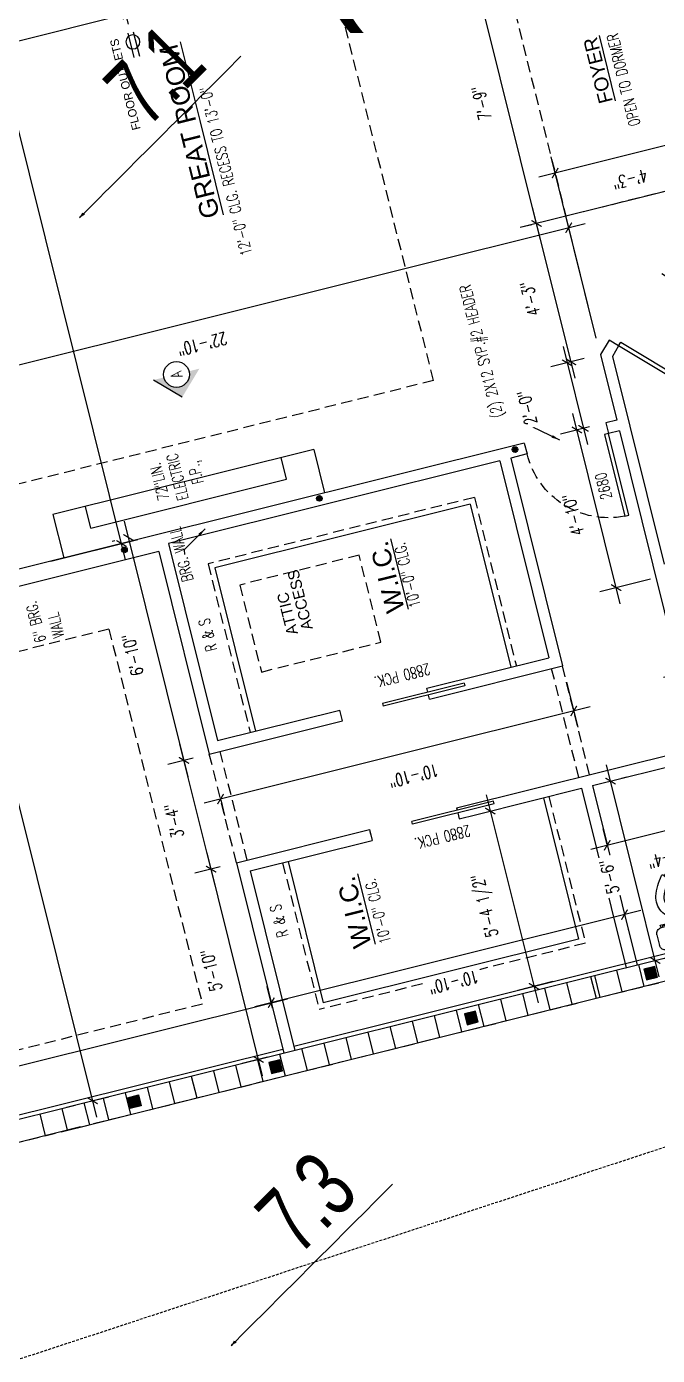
# Model space of a CAD drawing. Header units: inches. Extents: x -25328 to 8149, y -5530 to 4336.
# Drawn here: x -18007.5 to -17782.2, y 2126.3 to 2600.7 of the extents above; entities that cross this region are included whole.
import ezdxf
from ezdxf.enums import TextEntityAlignment as Align

# ---------------------------------------------------------------- set-up
doc = ezdxf.new("R2010")
doc.units = ezdxf.units.IN
doc.header["$LTSCALE"] = 16
doc.header["$MEASUREMENT"] = 0
doc.linetypes.add('HIDDEN', pattern=[0.375, 0.25, -0.125])
doc.linetypes.add('HIDDEN2', pattern=[0.1875, 0.125, -0.0625])
doc.layers.get('0').update_dxf_attribs({"linetype": 'CONTINUOUS'})
doc.layers.get('DEFPOINTS').update_dxf_attribs({"linetype": 'CONTINUOUS'})
doc.layers.add('AREA', color=7, linetype='HIDDEN', plot=False)
for name, color, linetype in [('BLOCK', 8, 'CONTINUOUS'), ('CEILING', 8, 'CONTINUOUS'), ('CELLS', 165, 'CONTINUOUS'), ('CONC', 3, 'CONTINUOUS'), ('DIM', 5, 'CONTINUOUS'), ('DIMS', 5, 'CONTINUOUS'), ('DOORS', 1, 'CONTINUOUS'), ('DRY WALL', 8, 'CONTINUOUS'), ('EASEMENT', 1, 'HIDDEN2'), ('ELECTRIC', 3, 'CONTINUOUS'), ('FIXTURES', 2, 'CONTINUOUS'), ('REBAR', 1, 'CONTINUOUS'), ('SHELF', 2, 'CONTINUOUS'), ('TEXT', 11, 'CONTINUOUS'), ('TEXT ROOM', 3, 'CONTINUOUS'), ('TOPO', 30, 'CONTINUOUS'), ('WALLS EXT', 6, 'CONTINUOUS'), ('WALLS INT', 6, 'CONTINUOUS')]:
    doc.layers.add(name, color=color, linetype=linetype)
doc.styles.add('ARCHM', font='ARCHM.SHX')
doc.styles.add('ARIAL', font='arial.ttf', dxfattribs={"height": 13.333333})
doc.styles.add('ATT', font='txt')
doc.styles.add('PAYTAS RM', font='romans.shx', dxfattribs={"width": 0.7, "height": 4.5})
doc.styles.add('PAYTS NOTES', font='romans.shx', dxfattribs={"width": 0.7, "height": 4.5})
doc.styles.get("Standard").update_dxf_attribs({"font": 'arial.ttf'})
doc.styles.add('TECHTXT', font='stylu.ttf', dxfattribs={"width": 0.7, "height": 2.1})
doc.styles.add('TEST', font='swissk.ttf', dxfattribs={"height": 4})
doc.dimstyles.new('DIM- PAYTAS', dxfattribs={"dimscale": 48, "dimtxt": 0.1, "dimasz": 0.0625, "dimexe": 0.125, "dimexo": 0.125, "dimgap": 0.125, "dimtad": 1, "dimdec": 1, "dimzin": 3, "dimdsep": 46, "dimlunit": 4, "dimtxsty": 'PAYTAS RM', "dimblk": 'ARCHTICK', "dimcen": 0.09, "dimdle": 0.125, "dimclrd": 5, "dimclre": 5, "dimclrt": 11, "dimadec": 0, "dimazin": 0, "dimtfac": 1, "dimtdec": 1, "dimtofl": 0, "dimtmove": 2, "dimatfit": 3, "dimfxl": 0, "dimfrac": 2, "dimtolj": 1, "dimtzin": 3, "dimarcsym": 0})
doc.dimstyles.new('TIES', dxfattribs={"dimscale": 3, "dimtxt": 0.7, "dimasz": 0.45, "dimexe": 0.175, "dimexo": 0.35, "dimgap": 0.1, "dimtad": 0, "dimzin": 0, "dimdsep": 46, "dimtxsty": 'TECHTXT', "dimblk": 'AR1', "dimcen": 0.35, "dimse1": 1, "dimse2": 1, "dimclrd": 256, "dimclre": 256, "dimclrt": 256, "dimaunit": 1, "dimadec": 3, "dimazin": 0, "dimtfac": 1, "dimtofl": 0, "dimtmove": 2, "dimatfit": 0, "dimldrblk": 'AR1', "dimfxl": 0, "dimtolj": 1, "dimtzin": 0, "dimlwd": -1, "dimlwe": 13, "dimarcsym": 0})

# ---------------------------------------------------------------- blocks, each defined once
blk = doc.blocks.new('AR1')
at = {"linetype": 'ByBlock', "lineweight": -2}
blk.add_line((-1, 0), (0, 0), dxfattribs=at)
for centre, radius, start, end in [((-0.22, 2.19), 2.19, 244.2254, 271.2824), ((-0.22, -2.19), 2.19, 88.7176, 115.7746), ((-1.25, 0), 0.251, 316.4507, 43.5493), ((-0.22, 2.19), 2.24, 249.0489, 257.1574), ((-0.22, -2.19), 2.24, 102.8426, 110.9511)]:
    blk.add_arc(centre, radius, start, end, dxfattribs=at)
blk = doc.blocks.new('A$C79851F00')
at = {"layer": 'DOORS'}
for p, q in [((0, 1.5), (30, 1.5)), ((0, 0), (0, 1.5)), ((30, 0), (0, 0)), ((30, 1.5), (30, 0))]:
    blk.add_line(p, q, dxfattribs=at)
at = {"layer": 'DOORS', "color": 8, "linetype": 'HIDDEN'}
blk.add_arc((-0.03, -0.07), 30.07, 2.9928, 89.9448, dxfattribs=at)
blk = doc.blocks.new('15PTOI06')
at = {"color": 0, "linetype": 'ByBlock'}
for p, q in [((2, 10.5), (6, 10.5)), ((0, -8.5), (0, 8.5)), ((8, 8.5), (8, -8.5)), ((11.5, 5), (8, 5)), ((9, 2), (9.765178, 2)), ((9, -2), (9, 2)), ((23.431562, 2.5), (24.727861, 2.5)), ((24.931034, 1.327586), (24.062054, 2.5)), ((9.765178, -2), (9, -2)), ((23.431562, -2.5), (24.690476, -2.5)), ((24.931034, -1.327586), (24.062054, -2.5)), ((11.5, -5), (8, -5)), ((8.5, -8), (8, -8)), ((8, -8.5), (9, -8.5)), ((9, -6.5), (8.5, -6.5)), ((8.5, -6.5), (8.5, -8)), ((9, -8.5), (9, -6.5)), ((6, -10.5), (2, -10.5))]:
    blk.add_line(p, q, dxfattribs=at)
for centre, radius, start, end in [((2, 8.5), 2, 90, 180), ((6, 8.5), 2, 0, 90), ((17.25, 0.65), 7.210062, 71.816347, 166.116636), ((17.25, 0.65), 4.210062, 71.816347, 142.891702), ((12, -13.75), 22.534695, 51.265418, 70.559965), ((9.765178, 2.5), 0.5, 270, 346.116636), ((19.118098, 0), 6.118098, 147.797266, 212.202734), ((12, -13.75), 19.534695, 57.937508, 70.559965), ((23.431562, 4.5), 2, 237.937508, 270), ((24.727861, 4.5), 2, 270, 314.939898), ((23.666667, 0), 1.833333, 313.602819, 46.397181), ((23.166667, 0), 3.833333, 313.602819, 46.397181), ((25.787408, 3.438228), 0.5, 314.939898, 51.265418), ((9.765178, -2.5), 0.5, 13.883364, 90), ((17.25, -0.65), 7.210062, 193.883364, 288.183653), ((17.25, -0.65), 4.210062, 217.108298, 288.183653), ((12, 13.75), 19.534695, 289.440035, 302.062492), ((12, 13.75), 22.534695, 289.440035, 308.665009), ((23.431562, -4.5), 2, 90, 122.062492), ((24.690476, -4.5), 2, 44.162471, 90), ((25.766527, -3.454957), 0.5, 308.665009, 44.162471), ((2, -8.5), 2, 180, 270), ((6, -8.5), 2, 270, 0)]:
    blk.add_arc(centre, radius, start, end, dxfattribs=at)
at = {"color": 0, "linetype": 'ByBlock', "style": 'ATT', "flags": 3}
blk.add_attdef('ITEM', (0, -19.5), '', height=6, dxfattribs=at)
blk = doc.blocks.new('CELL')
at = {"layer": 'CELLS', "linetype": 'Continuous'}
for p, q in [((-1.99, -1.89), (-1.99, 2.11)), ((-1.99, 2.11), (2.01, 2.11)), ((2.01, 2.11), (2.01, -1.89)), ((2.01, -1.89), (-1.99, -1.89))]:
    blk.add_line(p, q, dxfattribs=at)
for points in [[(-1.99, 2.11), (-1.99, -1.89), (2.01, 2.11), (-0.07, -1.89)], [(2.01, 2.11), (-0.07, -1.89), (2.01, -0.79), (1.71, -1.89)], [(2.01, -0.79), (1.71, -1.89), (2.01, -1.89)]]:
    blk.add_solid(points, dxfattribs=at)
blk = doc.blocks.new('_ArchTick')
at = {"color": 0, "linetype": 'ByBlock', "const_width": 0.15}
blk.add_lwpolyline([(-0.5, -0.5), (0.5, 0.5)], dxfattribs=at)
blk = doc.blocks.new('*D455')
at = {"layer": 'DEFPOINTS', "color": 0, "transparency": 16777216}
for p in [(-25120.11, 3114.04), (-25120.11, 3103.4), (-25178.11, 3095.4)]:
    blk.add_point(p, dxfattribs=at)
at = {"layer": 'DIMS', "color": 5, "lineweight": -2, "transparency": 16777216}
for p, q in [((-25178.11, 3101.4), (-25178.11, 3120.04)), ((-25120.11, 3109.4), (-25120.11, 3120.04)), ((-25184.11, 3114.04), (-25114.11, 3114.04))]:
    blk.add_line(p, q, dxfattribs=at)
at = {"layer": 'DIMS', "color": 5, "lineweight": -2, "transparency": 16777216, "xscale": 3, "yscale": 3, "zscale": 3, "rotation": 180}
blk.add_blockref('_ArchTick', (-25178.11, 3114.04), dxfattribs=at)
at = {"layer": 'DIMS', "color": 5, "lineweight": -2, "transparency": 16777216, "xscale": 3, "yscale": 3, "zscale": 3}
blk.add_blockref('_ArchTick', (-25120.11, 3114.04), dxfattribs=at)
at = {"layer": 'DIMS', "color": 11, "transparency": 16777216, "insert": (-25149.11, 3122.71), "char_height": 4.5, "attachment_point": 5, "style": 'PAYTAS RM'}
blk.add_mtext('\\A1;4\'-10"', dxfattribs=at)
blk = doc.blocks.new('*D456')
at = {"layer": 'DEFPOINTS', "color": 0, "transparency": 16777216}
for p in [(-25240.61, 3278.72), (-25310.61, 3269.4), (-25240.61, 3269.4)]:
    blk.add_point(p, dxfattribs=at)
at = {"layer": 'DIMS', "color": 5, "lineweight": -2, "transparency": 16777216}
for p, q in [((-25310.61, 3275.4), (-25310.61, 3284.72)), ((-25240.61, 3275.4), (-25240.61, 3284.72)), ((-25316.61, 3278.72), (-25234.61, 3278.72))]:
    blk.add_line(p, q, dxfattribs=at)
at = {"layer": 'DIMS', "color": 5, "lineweight": -2, "transparency": 16777216, "xscale": 3, "yscale": 3, "zscale": 3, "rotation": 180}
blk.add_blockref('_ArchTick', (-25310.61, 3278.72), dxfattribs=at)
at = {"layer": 'DIMS', "color": 5, "lineweight": -2, "transparency": 16777216, "xscale": 3, "yscale": 3, "zscale": 3}
blk.add_blockref('_ArchTick', (-25240.61, 3278.72), dxfattribs=at)
at = {"layer": 'DIMS', "color": 11, "transparency": 16777216, "insert": (-25275.61, 3287.4), "char_height": 4.5, "attachment_point": 5, "style": 'PAYTAS RM'}
blk.add_mtext('\\A1;5\'-10"', dxfattribs=at)
blk = doc.blocks.new('*D457')
at = {"layer": 'DEFPOINTS', "color": 0, "transparency": 16777216}
for p in [(-25200.61, 3278.72), (-25240.61, 3269.4), (-25200.61, 3269.4)]:
    blk.add_point(p, dxfattribs=at)
at = {"layer": 'DIMS', "color": 5, "lineweight": -2, "transparency": 16777216}
for p, q in [((-25240.61, 3275.4), (-25240.61, 3284.72)), ((-25200.61, 3275.4), (-25200.61, 3284.72)), ((-25246.61, 3278.72), (-25194.61, 3278.72))]:
    blk.add_line(p, q, dxfattribs=at)
at = {"layer": 'DIMS', "color": 5, "lineweight": -2, "transparency": 16777216, "xscale": 3, "yscale": 3, "zscale": 3, "rotation": 180}
blk.add_blockref('_ArchTick', (-25240.61, 3278.72), dxfattribs=at)
at = {"layer": 'DIMS', "color": 5, "lineweight": -2, "transparency": 16777216, "xscale": 3, "yscale": 3, "zscale": 3}
blk.add_blockref('_ArchTick', (-25200.61, 3278.72), dxfattribs=at)
at = {"layer": 'DIMS', "color": 11, "transparency": 16777216, "insert": (-25220.61, 3287.4), "char_height": 4.5, "attachment_point": 5, "style": 'PAYTAS RM'}
blk.add_mtext('\\A1;3\'-4"', dxfattribs=at)
blk = doc.blocks.new('*D458')
at = {"layer": 'DEFPOINTS', "color": 0, "transparency": 16777216}
for p in [(-25118.61, 3278.72), (-25118.61, 3277.75), (-25200.61, 3269.4)]:
    blk.add_point(p, dxfattribs=at)
at = {"layer": 'DIMS', "color": 5, "lineweight": -2, "transparency": 16777216}
for p, q in [((-25200.61, 3275.4), (-25200.61, 3284.72)), ((-25118.61, 3283.75), (-25118.61, 3284.72)), ((-25206.61, 3278.72), (-25112.61, 3278.72))]:
    blk.add_line(p, q, dxfattribs=at)
at = {"layer": 'DIMS', "color": 5, "lineweight": -2, "transparency": 16777216, "xscale": 3, "yscale": 3, "zscale": 3, "rotation": 180}
blk.add_blockref('_ArchTick', (-25200.61, 3278.72), dxfattribs=at)
at = {"layer": 'DIMS', "color": 5, "lineweight": -2, "transparency": 16777216, "xscale": 3, "yscale": 3, "zscale": 3}
blk.add_blockref('_ArchTick', (-25118.61, 3278.72), dxfattribs=at)
at = {"layer": 'DIMS', "color": 11, "transparency": 16777216, "insert": (-25159.61, 3287.4), "char_height": 4.5, "attachment_point": 5, "style": 'PAYTAS RM'}
blk.add_mtext('\\A1;6\'-10"', dxfattribs=at)
blk = doc.blocks.new('*D459')
at = {"layer": 'DEFPOINTS', "color": 0, "transparency": 16777216}
for p in [(-25310.61, 3348.03), (-25124.61, 3339.77), (-25124.61, 3339.77)]:
    blk.add_point(p, dxfattribs=at)
at = {"layer": 'DIMS', "color": 5, "lineweight": -2, "transparency": 16777216}
for p, q in [((-25316.61, 3339.77), (-25118.61, 3339.77)), ((-25310.61, 3342.03), (-25310.61, 3333.77))]:
    blk.add_line(p, q, dxfattribs=at)
at = {"layer": 'DIMS', "color": 5, "lineweight": -2, "transparency": 16777216, "xscale": 3, "yscale": 3, "zscale": 3, "rotation": 180}
blk.add_blockref('_ArchTick', (-25310.61, 3339.77), dxfattribs=at)
at = {"layer": 'DIMS', "color": 5, "lineweight": -2, "transparency": 16777216, "xscale": 3, "yscale": 3, "zscale": 3}
blk.add_blockref('_ArchTick', (-25124.61, 3339.77), dxfattribs=at)
at = {"layer": 'DIMS', "color": 11, "transparency": 16777216, "insert": (-25217.61, 3348.45), "char_height": 4.5, "attachment_point": 5, "style": 'PAYTAS RM'}
blk.add_mtext('\\A1;15\'-6"', dxfattribs=at)
blk = doc.blocks.new('226')
for p, q in [((0, -9.02), (0, 0)), ((2, -9.02), (2, 0))]:
    blk.add_line(p, q)
blk.add_circle((1, -5.52), 2.51)
blk = doc.blocks.new('*D473')
at = {"layer": 'DEFPOINTS', "color": 0, "transparency": 16777216}
for p in [(-25272.26, 3139.4), (-25266.57, 3139.4), (-25272.26, 3099.4)]:
    blk.add_point(p, dxfattribs=at)
at = {"layer": 'DIM', "color": 5, "lineweight": -2, "transparency": 16777216}
for p, q in [((-25266.57, 3093.4), (-25266.57, 3145.4)), ((-25266.26, 3139.4), (-25260.57, 3139.4)), ((-25266.26, 3099.4), (-25260.57, 3099.4))]:
    blk.add_line(p, q, dxfattribs=at)
at = {"layer": 'DIM', "color": 5, "lineweight": -2, "transparency": 16777216, "xscale": 3, "yscale": 3, "zscale": 3}
for p, rotation in [((-25266.57, 3139.4), 90), ((-25266.57, 3099.4), 270)]:
    blk.add_blockref('_ArchTick', p, dxfattribs=dict(at, rotation=rotation))
at = {"layer": 'DIM', "color": 11, "transparency": 16777216, "insert": (-25276.21, 3120.4), "char_height": 4.5, "attachment_point": 5, "rotation": 90, "style": 'PAYTAS RM', "bg_fill": 3, "box_fill_scale": 1.25, "bg_fill_color": 256, "bg_fill_true_color": 13158600, "bg_fill_transparency": 0}
blk.add_mtext('\\A1;3\'-4"', dxfattribs=at)
blk = doc.blocks.new('*D474')
at = {"layer": 'CONC', "color": 5, "lineweight": -2, "transparency": 16777216}
for p, q in [((-25309.11, 3169.96), (-25309.11, 3182.96)), ((-25238.61, 3176.96), (-25315.11, 3176.96))]:
    blk.add_line(p, q, dxfattribs=at)
at = {"layer": 'DEFPOINTS', "color": 0, "transparency": 16777216}
for p in [(-25309.11, 3176.96), (-25244.61, 3176.96), (-25309.11, 3163.96)]:
    blk.add_point(p, dxfattribs=at)
at = {"layer": 'CONC', "color": 5, "lineweight": -2, "transparency": 16777216, "xscale": 3, "yscale": 3, "zscale": 3, "rotation": 180}
blk.add_blockref('_ArchTick', (-25309.11, 3176.96), dxfattribs=at)
at = {"layer": 'CONC', "color": 5, "lineweight": -2, "transparency": 16777216, "xscale": 3, "yscale": 3, "zscale": 3}
blk.add_blockref('_ArchTick', (-25244.61, 3176.96), dxfattribs=at)
at = {"layer": 'CONC', "color": 11, "transparency": 16777216, "insert": (-25276.86, 3186.38), "char_height": 4.5, "attachment_point": 5, "style": 'PAYTAS RM'}
blk.add_mtext('\\A1;5\'-4 1/2"', dxfattribs=at)
blk = doc.blocks.new('*D497')
at = {"layer": 'DEFPOINTS', "color": 0, "transparency": 16777216}
for p in [(-25217.14, 3269.4), (-25211.38, 3269.4), (-25200.61, 3139.4)]:
    blk.add_point(p, dxfattribs=at)
at = {"layer": 'DIM', "color": 5, "lineweight": -2, "transparency": 16777216}
for p, q in [((-25217.14, 3133.4), (-25217.14, 3275.4)), ((-25217.38, 3269.4), (-25223.14, 3269.4)), ((-25206.61, 3139.4), (-25223.14, 3139.4))]:
    blk.add_line(p, q, dxfattribs=at)
at = {"layer": 'DIM', "color": 5, "lineweight": -2, "transparency": 16777216, "xscale": 3, "yscale": 3, "zscale": 3}
for p, rotation in [((-25217.14, 3269.4), 90), ((-25217.14, 3139.4), 270)]:
    blk.add_blockref('_ArchTick', p, dxfattribs=dict(at, rotation=rotation))
at = {"layer": 'DIM', "color": 11, "transparency": 16777216, "insert": (-25225.82, 3200.4), "char_height": 4.5, "attachment_point": 5, "rotation": 90, "style": 'PAYTAS RM', "bg_fill": 3, "box_fill_scale": 1.25, "bg_fill_color": 256, "bg_fill_true_color": 13158600, "bg_fill_transparency": 0}
blk.add_mtext('\\A1;10\'-10"', dxfattribs=at)
blk = doc.blocks.new('*D485')
at = {"layer": 'CONC', "color": 5, "lineweight": -2, "transparency": 16777216}
for p, q in [((-24937.19, 3395.39), (-24937.19, 3333.73)), ((-24946.63, 3389.39), (-24931.19, 3389.39)), ((-24937.19, 3228.38), (-24937.19, 3303.43)), ((-24940.84, 3234.38), (-24931.19, 3234.38))]:
    blk.add_line(p, q, dxfattribs=at)
at = {"layer": 'DEFPOINTS', "color": 0, "transparency": 16777216}
for p in [(-24952.63, 3389.39), (-24937.19, 3389.39), (-24946.84, 3234.38)]:
    blk.add_point(p, dxfattribs=at)
at = {"layer": 'CONC', "color": 5, "lineweight": -2, "transparency": 16777216, "xscale": 3, "yscale": 3, "zscale": 3}
for p, rotation in [((-24937.19, 3389.39), 90), ((-24937.19, 3234.38), 270)]:
    blk.add_blockref('_ArchTick', p, dxfattribs=dict(at, rotation=rotation))
at = {"layer": 'CONC', "color": 11, "transparency": 16777216, "insert": (-24942.67, 3318.58), "char_height": 4.5, "attachment_point": 5, "rotation": 90, "style": 'PAYTAS RM'}
blk.add_mtext('\\A1;12\'-11"', dxfattribs=at)
blk = doc.blocks.new('*D486')
at = {"layer": 'DEFPOINTS', "color": 0, "transparency": 16777216}
for p in [(-25300.11, 3525.4), (-25300.11, 3269.4), (-25292.08, 3269.4)]:
    blk.add_point(p, dxfattribs=at)
at = {"layer": 'DIM', "color": 5, "lineweight": -2, "transparency": 16777216}
for p, q in [((-25292.08, 3531.4), (-25292.08, 3263.4)), ((-25294.11, 3525.4), (-25286.08, 3525.4)), ((-25294.11, 3269.4), (-25286.08, 3269.4))]:
    blk.add_line(p, q, dxfattribs=at)
at = {"layer": 'DIM', "color": 5, "lineweight": -2, "transparency": 16777216, "xscale": 3, "yscale": 3, "zscale": 3}
for p, rotation in [((-25292.08, 3525.4), 90), ((-25292.08, 3269.4), 270)]:
    blk.add_blockref('_ArchTick', p, dxfattribs=dict(at, rotation=rotation))
at = {"layer": 'DIM', "color": 11, "transparency": 16777216, "insert": (-25300.76, 3397.4), "char_height": 4.5, "attachment_point": 5, "rotation": 90, "style": 'PAYTAS RM', "bg_fill": 3, "box_fill_scale": 1.25, "bg_fill_color": 256, "bg_fill_true_color": 13158600, "bg_fill_transparency": 0}
blk.add_mtext('\\A1;21\'-4"', dxfattribs=at)
blk = doc.blocks.new('*D477')
at = {"layer": 'DEFPOINTS', "color": 0, "transparency": 16777216}
for p in [(-25298.69, 3269.4), (-25292.08, 3269.4), (-25290.85, 3139.4)]:
    blk.add_point(p, dxfattribs=at)
at = {"layer": 'DIM', "color": 5, "lineweight": -2, "transparency": 16777216}
for p, q in [((-25292.08, 3133.4), (-25292.08, 3275.4)), ((-25292.69, 3269.4), (-25286.08, 3269.4)), ((-25296.85, 3139.4), (-25298.08, 3139.4))]:
    blk.add_line(p, q, dxfattribs=at)
at = {"layer": 'DIM', "color": 5, "lineweight": -2, "transparency": 16777216, "xscale": 3, "yscale": 3, "zscale": 3}
for p, rotation in [((-25292.08, 3269.4), 90), ((-25292.08, 3139.4), 270)]:
    blk.add_blockref('_ArchTick', p, dxfattribs=dict(at, rotation=rotation))
at = {"layer": 'DIM', "color": 11, "transparency": 16777216, "insert": (-25300.76, 3204.4), "char_height": 4.5, "attachment_point": 5, "rotation": 90, "style": 'PAYTAS RM', "bg_fill": 3, "box_fill_scale": 1.25, "bg_fill_color": 256, "bg_fill_true_color": 13158600, "bg_fill_transparency": 0}
blk.add_mtext('\\A1;10\'-10"', dxfattribs=at)
blk = doc.blocks.new('*D488')
at = {"layer": 'DEFPOINTS', "color": 0, "transparency": 16777216}
for p in [(-25096.02, 3099.4), (-25029.24, 3099.4), (-25045.11, 3048.49)]:
    blk.add_point(p, dxfattribs=at)
at = {"layer": 'WALLS INT', "color": 5, "lineweight": -2, "transparency": 16777216}
for p, q in [((-25029.24, 3042.49), (-25029.24, 3105.4)), ((-25090.02, 3099.4), (-25023.24, 3099.4)), ((-25039.11, 3048.49), (-25023.24, 3048.49))]:
    blk.add_line(p, q, dxfattribs=at)
at = {"layer": 'WALLS INT', "color": 5, "lineweight": -2, "transparency": 16777216, "xscale": 3, "yscale": 3, "zscale": 3}
for p, rotation in [((-25029.24, 3099.4), 90), ((-25029.24, 3048.49), 270)]:
    blk.add_blockref('_ArchTick', p, dxfattribs=dict(at, rotation=rotation))
at = {"layer": 'WALLS INT', "color": 11, "transparency": 16777216, "insert": (-25037.92, 3073.94), "char_height": 4.5, "attachment_point": 5, "rotation": 90, "style": 'PAYTAS RM', "bg_fill": 3, "box_fill_scale": 1.25, "bg_fill_color": 256, "bg_fill_true_color": 13158600, "bg_fill_transparency": 0}
blk.add_mtext('\\A1;4\'-3"', dxfattribs=at)
blk = doc.blocks.new('*D505')
at = {"layer": 'DEFPOINTS', "color": 0, "transparency": 16777216}
for p in [(-25202.61, 3099.4), (-25213.22, 3050.74), (-25202.61, 3050.74)]:
    blk.add_point(p, dxfattribs=at)
at = {"layer": 'WALLS INT', "color": 5, "lineweight": -2, "transparency": 16777216}
for p, q in [((-25213.22, 3105.4), (-25213.22, 3044.74)), ((-25208.61, 3099.4), (-25219.22, 3099.4)), ((-25208.61, 3050.74), (-25219.22, 3050.74))]:
    blk.add_line(p, q, dxfattribs=at)
at = {"layer": 'WALLS INT', "color": 5, "lineweight": -2, "transparency": 16777216, "xscale": 3, "yscale": 3, "zscale": 3}
for p, rotation in [((-25213.22, 3099.4), 90), ((-25213.22, 3050.74), 270)]:
    blk.add_blockref('_ArchTick', p, dxfattribs=dict(at, rotation=rotation))
at = {"layer": 'WALLS INT', "color": 11, "transparency": 16777216, "insert": (-25222.65, 3075.07), "char_height": 4.5, "attachment_point": 5, "rotation": 90, "style": 'PAYTAS RM', "bg_fill": 3, "box_fill_scale": 1.25, "bg_fill_color": 256, "bg_fill_true_color": 13158600, "bg_fill_transparency": 0}
blk.add_mtext('\\A1;4\'-0 1/2"', dxfattribs=at)
blk = doc.blocks.new('*D507')
at = {"layer": 'DEFPOINTS', "color": 0, "transparency": 16777216}
for p in [(-25045.11, 3110.2), (-25096.02, 3099.4), (-25045.11, 3048.49)]:
    blk.add_point(p, dxfattribs=at)
at = {"layer": 'WALLS INT', "color": 5, "lineweight": -2, "transparency": 16777216}
for p, q in [((-25096.02, 3105.4), (-25096.02, 3116.2)), ((-25045.11, 3054.49), (-25045.11, 3116.2)), ((-25102.02, 3110.2), (-25039.11, 3110.2))]:
    blk.add_line(p, q, dxfattribs=at)
at = {"layer": 'WALLS INT', "color": 5, "lineweight": -2, "transparency": 16777216, "xscale": 3, "yscale": 3, "zscale": 3, "rotation": 180}
blk.add_blockref('_ArchTick', (-25096.02, 3110.2), dxfattribs=at)
at = {"layer": 'WALLS INT', "color": 5, "lineweight": -2, "transparency": 16777216, "xscale": 3, "yscale": 3, "zscale": 3}
blk.add_blockref('_ArchTick', (-25045.11, 3110.2), dxfattribs=at)
at = {"layer": 'WALLS INT', "color": 11, "transparency": 16777216, "insert": (-25070.56, 3118.88), "char_height": 4.5, "attachment_point": 5, "style": 'PAYTAS RM', "bg_fill": 3, "box_fill_scale": 1.25, "bg_fill_color": 256, "bg_fill_true_color": 13158600, "bg_fill_transparency": 0}
blk.add_mtext('\\A1;4\'-3"', dxfattribs=at)
blk = doc.blocks.new('*D508')
at = {"layer": 'DEFPOINTS', "color": 0, "transparency": 16777216}
for p in [(-25120.11, 3111.64), (-25120.11, 3103.4), (-25096.02, 3099.4)]:
    blk.add_point(p, dxfattribs=at)
at = {"layer": 'WALLS INT', "color": 5, "lineweight": -2, "transparency": 16777216}
for p, q in [((-25120.11, 3109.4), (-25120.11, 3117.64)), ((-25096.02, 3105.4), (-25096.02, 3117.64)), ((-25090.02, 3111.64), (-25126.11, 3111.64))]:
    blk.add_line(p, q, dxfattribs=at)
at = {"layer": 'WALLS INT', "color": 5, "lineweight": -2, "transparency": 16777216, "xscale": 3, "yscale": 3, "zscale": 3, "rotation": 180}
blk.add_blockref('_ArchTick', (-25120.11, 3111.64), dxfattribs=at)
at = {"layer": 'WALLS INT', "color": 5, "lineweight": -2, "transparency": 16777216, "xscale": 3, "yscale": 3, "zscale": 3}
blk.add_blockref('_ArchTick', (-25096.02, 3111.64), dxfattribs=at)
at = {"layer": 'WALLS INT', "color": 11, "transparency": 16777216, "insert": (-25108.06, 3129.32), "char_height": 4.5, "attachment_point": 5, "style": 'PAYTAS RM', "bg_fill": 3, "box_fill_scale": 1.25, "bg_fill_color": 256, "bg_fill_true_color": 13158600, "bg_fill_transparency": 0}
blk.add_mtext('\\A1;2\'-0"', dxfattribs=at)
blk = doc.blocks.new('*D511')
at = {"layer": 'DEFPOINTS', "color": 0, "transparency": 16777216}
for p in [(-24952.11, 3110.2), (-25045.11, 3105.96), (-24952.11, 3099.4)]:
    blk.add_point(p, dxfattribs=at)
at = {"layer": 'WALLS INT', "color": 5, "lineweight": -2, "transparency": 16777216}
for p, q in [((-25045.11, 3111.96), (-25045.11, 3116.2)), ((-24952.11, 3105.4), (-24952.11, 3116.2)), ((-25051.11, 3110.2), (-24946.11, 3110.2))]:
    blk.add_line(p, q, dxfattribs=at)
at = {"layer": 'WALLS INT', "color": 5, "lineweight": -2, "transparency": 16777216, "xscale": 3, "yscale": 3, "zscale": 3, "rotation": 180}
blk.add_blockref('_ArchTick', (-25045.11, 3110.2), dxfattribs=at)
at = {"layer": 'WALLS INT', "color": 5, "lineweight": -2, "transparency": 16777216, "xscale": 3, "yscale": 3, "zscale": 3}
blk.add_blockref('_ArchTick', (-24952.11, 3110.2), dxfattribs=at)
at = {"layer": 'WALLS INT', "color": 11, "transparency": 16777216, "insert": (-24998.61, 3118.88), "char_height": 4.5, "attachment_point": 5, "style": 'PAYTAS RM', "bg_fill": 3, "box_fill_scale": 1.25, "bg_fill_color": 256, "bg_fill_true_color": 13158600, "bg_fill_transparency": 0}
blk.add_mtext('\\A1;7\'-9"', dxfattribs=at)
blk = doc.blocks.new('*D517')
at = {"layer": 'DEFPOINTS', "color": 0, "transparency": 16777216}
for p in [(-25120.11, 3313.72), (-24834.48, 3292.64), (-24834.48, 3281.65)]:
    blk.add_point(p, dxfattribs=at)
at = {"layer": 'WALLS INT', "color": 5, "lineweight": -2, "transparency": 16777216}
for p, q in [((-25120.11, 3307.72), (-25120.11, 3275.65)), ((-24834.48, 3286.64), (-24834.48, 3275.65)), ((-25126.11, 3281.65), (-24828.48, 3281.65))]:
    blk.add_line(p, q, dxfattribs=at)
at = {"layer": 'WALLS INT', "color": 5, "lineweight": -2, "transparency": 16777216, "xscale": 3, "yscale": 3, "zscale": 3, "rotation": 180}
blk.add_blockref('_ArchTick', (-25120.11, 3281.65), dxfattribs=at)
at = {"layer": 'WALLS INT', "color": 5, "lineweight": -2, "transparency": 16777216, "xscale": 3, "yscale": 3, "zscale": 3}
blk.add_blockref('_ArchTick', (-24834.48, 3281.65), dxfattribs=at)
at = {"layer": 'WALLS INT', "color": 11, "transparency": 16777216, "insert": (-24977.29, 3291.08), "char_height": 4.5, "attachment_point": 5, "style": 'PAYTAS RM', "bg_fill": 3, "box_fill_scale": 1.25, "bg_fill_color": 256, "bg_fill_true_color": 13158600, "bg_fill_transparency": 0}
blk.add_mtext('\\A1;23\'-9 1/2"', dxfattribs=at)
blk = doc.blocks.new('*D518')
at = {"layer": 'DEFPOINTS', "color": 0, "transparency": 16777216}
for p in [(-25078.58, 3373.4), (-25096.02, 3099.4), (-25049.36, 3099.4)]:
    blk.add_point(p, dxfattribs=at)
at = {"layer": 'WALLS INT', "color": 5, "lineweight": -2, "transparency": 16777216}
for p, q in [((-25049.36, 3379.4), (-25049.36, 3093.4)), ((-25072.58, 3373.4), (-25043.36, 3373.4)), ((-25090.02, 3099.4), (-25043.36, 3099.4))]:
    blk.add_line(p, q, dxfattribs=at)
at = {"layer": 'WALLS INT', "color": 5, "lineweight": -2, "transparency": 16777216, "xscale": 3, "yscale": 3, "zscale": 3}
for p, rotation in [((-25049.36, 3373.4), 90), ((-25049.36, 3099.4), 270)]:
    blk.add_blockref('_ArchTick', p, dxfattribs=dict(at, rotation=rotation))
at = {"layer": 'WALLS INT', "color": 11, "transparency": 16777216, "insert": (-25058.03, 3236.4), "char_height": 4.5, "attachment_point": 5, "rotation": 90, "style": 'PAYTAS RM', "bg_fill": 3, "box_fill_scale": 1.25, "bg_fill_color": 256, "bg_fill_true_color": 13158600, "bg_fill_transparency": 0}
blk.add_mtext('\\A1;22\'-10"', dxfattribs=at)
blk = doc.blocks.new('*D520')
at = {"layer": 'DEFPOINTS', "color": 0, "transparency": 16777216}
for p in [(-24911.21, 3373.4), (-24856.83, 3373.4), (-24846.53, 3099.4)]:
    blk.add_point(p, dxfattribs=at)
at = {"layer": 'WALLS INT', "color": 5, "lineweight": -2, "transparency": 16777216}
for p, q in [((-24911.21, 3093.4), (-24911.21, 3379.4)), ((-24862.83, 3373.4), (-24917.21, 3373.4)), ((-24852.53, 3099.4), (-24917.21, 3099.4))]:
    blk.add_line(p, q, dxfattribs=at)
at = {"layer": 'WALLS INT', "color": 5, "lineweight": -2, "transparency": 16777216, "xscale": 3, "yscale": 3, "zscale": 3}
for p, rotation in [((-24911.21, 3373.4), 90), ((-24911.21, 3099.4), 270)]:
    blk.add_blockref('_ArchTick', p, dxfattribs=dict(at, rotation=rotation))
at = {"layer": 'WALLS INT', "color": 11, "transparency": 16777216, "insert": (-24919.89, 3236.4), "char_height": 4.5, "attachment_point": 5, "rotation": 90, "style": 'PAYTAS RM', "bg_fill": 3, "box_fill_scale": 1.25, "bg_fill_color": 256, "bg_fill_true_color": 13158600, "bg_fill_transparency": 0}
blk.add_mtext('\\A1;22\'-10"', dxfattribs=at)
blk = doc.blocks.new('*D523')
at = {"layer": 'DEFPOINTS', "color": 0, "transparency": 16777216}
for p in [(-25310.61, 3135.61), (-25244.61, 3134.61), (-25244.61, 3132.71)]:
    blk.add_point(p, dxfattribs=at)
at = {"layer": 'WALLS INT', "color": 5, "lineweight": -2, "transparency": 16777216}
for p, q in [((-25316.61, 3132.71), (-25238.61, 3132.71)), ((-25310.61, 3129.61), (-25310.61, 3126.71)), ((-25244.61, 3128.61), (-25244.61, 3126.71))]:
    blk.add_line(p, q, dxfattribs=at)
at = {"layer": 'WALLS INT', "color": 5, "lineweight": -2, "transparency": 16777216, "xscale": 3, "yscale": 3, "zscale": 3, "rotation": 180}
blk.add_blockref('_ArchTick', (-25310.61, 3132.71), dxfattribs=at)
at = {"layer": 'WALLS INT', "color": 5, "lineweight": -2, "transparency": 16777216, "xscale": 3, "yscale": 3, "zscale": 3}
blk.add_blockref('_ArchTick', (-25244.61, 3132.71), dxfattribs=at)
at = {"layer": 'WALLS INT', "color": 11, "transparency": 16777216, "insert": (-25277.61, 3141.39), "char_height": 4.5, "attachment_point": 5, "style": 'PAYTAS RM', "bg_fill": 3, "box_fill_scale": 1.25, "bg_fill_color": 256, "bg_fill_true_color": 13158600, "bg_fill_transparency": 0}
blk.add_mtext('\\A1;5\'-6"', dxfattribs=at)
blk = doc.blocks.new('A$Cbfb5cab8')
at = {"layer": 'DIMS'}
blk.add_hatch(color=5, dxfattribs=at).paths.add_polyline_path([(275.43, 770.3), (275.43, 774.11, -0.003391), (275.37, 774.11, -1), (275.37, 783.33, -0.003391), (275.43, 783.33), (275.43, 787.14), (267.01, 778.72)])
at = {"layer": 'REBAR'}
for points in [[(220.13, 811.91, 1), (218.13, 811.91, 1)], [(221.13, 739.91, 1), (219.13, 739.91, 1)], [(221.13, 667.91, 1), (219.13, 667.91, 1)]]:
    blk.add_hatch(color=256, dxfattribs=at).paths.add_polyline_path(points)
at = {"layer": 'BLOCK'}
for p, q in [((31.07, 889.95), (23.07, 889.95)), ((31.07, 881.83), (23.07, 881.83)), ((31.07, 873.7), (23.07, 873.7)), ((31.07, 866.69), (23.07, 866.69)), ((31.07, 858.57), (23.07, 858.57)), ((31.07, 850.44), (23.07, 850.44)), ((31.07, 842.32), (23.07, 842.32)), ((31.07, 834.19), (23.07, 834.19)), ((31.07, 826.07), (23.07, 826.07)), ((31.07, 817.94), (23.07, 817.94)), ((31.07, 809.82), (23.07, 809.82)), ((31.07, 801.69), (23.07, 801.69)), ((31.07, 793.57), (23.07, 793.57)), ((31.07, 785.44), (23.07, 785.44)), ((31.07, 777.32), (23.07, 777.32)), ((31.07, 769.19), (23.07, 769.19)), ((31.07, 761.07), (23.07, 761.07)), ((31.07, 752.94), (23.07, 752.94)), ((31.07, 744.82), (23.07, 744.82)), ((31.07, 736.69), (23.07, 736.69)), ((31.07, 728.57), (23.07, 728.57)), ((31.07, 720.44), (23.07, 720.44)), ((31.07, 712.32), (23.07, 712.32)), ((31.07, 704.19), (23.07, 704.19)), ((31.07, 696.07), (23.07, 696.07)), ((31.07, 687.22), (23.07, 687.22)), ((31.07, 685.82), (23.07, 685.82)), ((31.07, 677.69), (23.07, 677.69)), ((31.07, 669.57), (23.07, 669.57))]:
    blk.add_line(p, q, dxfattribs=at)
at = {"layer": 'CEILING', "linetype": 'HIDDEN'}
for p, q in [((55.07, 824.13), (55.07, 1032.13)), ((193.07, 824.13), (193.07, 1032.13)), ((251.07, 690.18), (251.07, 882.5)), ((193.07, 824.13), (55.07, 824.13)), ((101.07, 800.13), (141.07, 800.13)), ((101.07, 796.13), (141.07, 796.13)), ((165, 775.01), (165, 731.01)), ((197, 775.01), (165, 775.01)), ((197, 731.01), (197, 775.01)), ((165, 731.01), (197, 731.01)), ((251.07, 690.18), (459.07, 690.18))]:
    blk.add_line(p, q, dxfattribs=at)
at = {"layer": 'DIMS'}
blk.add_line((267.01, 778.72), (275.43, 787.14), dxfattribs=at)
blk.add_circle((275.37, 778.72), 4.61, dxfattribs=at)
at = {"layer": 'DOORS'}
for p, q in [((99.23, 751.13), (100.23, 751.13)), ((99.23, 705.74), (99.23, 735.74)), ((99.23, 735.74), (100.23, 735.74)), ((100.23, 705.74), (100.23, 735.74)), ((143.6, 705.74), (143.6, 735.74)), ((99.23, 705.74), (100.23, 705.74))]:
    blk.add_line(p, q, dxfattribs=at)
at = {"layer": 'DRY WALL'}
for p, q in [((32.57, 1054.63), (32.57, 800.13)), ((32.57, 796.13), (32.57, 413.63))]:
    blk.add_line(p, q, dxfattribs=at)
at = {"layer": 'REBAR'}
for centre in [(219.13, 811.91), (220.13, 739.91), (220.13, 667.91)]:
    blk.add_circle(centre, 1, dxfattribs=at)
at = {"layer": 'SHELF', "linetype": 'HIDDEN'}
for p, q in [((97.07, 784.13), (43.07, 784.13)), ((43.07, 686.13), (43.07, 784.13)), ((207.07, 784.13), (145.07, 784.13)), ((207.07, 686.13), (207.07, 784.13)), ((97.07, 686.13), (43.07, 686.13)), ((207.07, 686.13), (145.07, 686.13))]:
    blk.add_line(p, q, dxfattribs=at)
at = {"layer": 'SHELF'}
for p, q in [((97.07, 782.13), (45.07, 782.13)), ((45.07, 688.13), (45.07, 782.13)), ((205.07, 782.13), (145.07, 782.13)), ((205.07, 688.13), (205.07, 782.13)), ((97.07, 688.13), (45.07, 688.13)), ((205.07, 688.13), (145.07, 688.13))]:
    blk.add_line(p, q, dxfattribs=at)
at = {"layer": 'WALLS EXT'}
for p, q in [((23.07, 876.91), (23.07, 1004.13)), ((31.07, 1004.13), (31.07, 876.91)), ((23.07, 880.13), (23.07, 662.13)), ((31.07, 880.13), (31.07, 599.63))]:
    blk.add_line(p, q, dxfattribs=at)
at = {"layer": 'WALLS INT'}
for p, q in [((215.57, 800.13), (215.57, 1004.13)), ((215.57, 800.13), (215.57, 973.64)), ((221.57, 664.13), (221.57, 904.13)), ((237.54, 833.62), (221.57, 833.62)), ((237.54, 737.62), (237.54, 833.62)), ((229.57, 821.62), (229.57, 749.62)), ((229.57, 821.62), (237.54, 821.62)), ((101.07, 800.13), (31.07, 800.13)), ((101.07, 800.13), (101.07, 751.13)), ((141.07, 800.13), (141.07, 751.13)), ((215.57, 800.13), (141.07, 800.13)), ((97.07, 796.13), (31.07, 796.13)), ((97.07, 796.13), (97.07, 751.13)), ((217.57, 796.13), (145.07, 796.13)), ((145.07, 796.13), (145.07, 751.13)), ((217.57, 674.13), (217.57, 796.13)), ((101.07, 751.13), (97.07, 751.13)), ((141.07, 751.13), (145.07, 751.13)), ((229.57, 749.62), (237.54, 749.62)), ((237.54, 737.62), (221.57, 737.62)), ((97.07, 719.13), (97.07, 713.13)), ((99.23, 719.13), (97.07, 719.13)), ((101.07, 719.13), (100.23, 719.13)), ((101.07, 719.13), (101.07, 626.13)), ((141.07, 719.13), (141.07, 670.13)), ((141.07, 719.13), (142.6, 719.13)), ((143.6, 719.13), (145.07, 719.13)), ((145.07, 719.13), (145.07, 674.13)), ((97.07, 713.13), (97.07, 674.13)), ((97.07, 713.13), (97.07, 713.13)), ((97.07, 674.13), (31.07, 674.13)), ((217.57, 674.13), (145.07, 674.13)), ((97.07, 670.13), (31.07, 670.13)), ((97.07, 670.13), (97.07, 630.13)), ((217.57, 670.13), (141.07, 670.13)), ((217.57, 664.13), (217.57, 670.13)), ((221.57, 664.13), (217.57, 664.13)), ((217.57, 630.13), (217.57, 634.13)), ((221.57, 634.13), (217.57, 634.13)), ((221.57, 630.13), (221.57, 634.13)), ((217.57, 630.13), (135.07, 630.13)), ((244, 626.13), (167.57, 626.13)), ((245.66, 630.13), (221.57, 630.13)), ((247.07, 623.05), (244, 626.13)), ((249.9, 625.88), (245.66, 630.13)), ((247.07, 623.05), (249.9, 625.88))]:
    blk.add_line(p, q, dxfattribs=at)
at = {"layer": 'CELLS', "rotation": 180}
blk.add_blockref('CELL', (27.14, 856.24), dxfattribs=at)
at = {"layer": 'CELLS', "xscale": -1, "rotation": 270}
for p in [(26.96, 804.12), (26.96, 732.12), (26.96, 666.12)]:
    blk.add_blockref('CELL', p, dxfattribs=at)
at = {"layer": 'DOORS', "xscale": -1}
blk.add_blockref('A$C79851F00', (217.57, 634.13), dxfattribs=at)
at = {"layer": 'DOORS', "rotation": 225.0000000000001}
blk.add_blockref('A$C79851F00', (247.07, 623.05), dxfattribs=at)
at = {"layer": 'ELECTRIC', "xscale": -1, "rotation": 90}
blk.add_blockref('226', (388.81, 766.11), dxfattribs=at)
at = {"layer": 'FIXTURES', "color": 2, "xscale": -1, "rotation": 180}
blk.add_blockref('15PTOI06', (33.83, 650.13), dxfattribs=at)
at = {"layer": 'TEXT', "style": 'PAYTS NOTES', "width": 0.7}
blk.add_text('A', height=4, dxfattribs=at).set_placement((274.2, 776.8))
at = {"layer": 'TEXT', "color": 165, "style": 'ARCHM'}
blk.add_text('FLOOR OUTLETS', height=3, dxfattribs=at).set_placement((363.53, 769.96))
at = {"layer": 'TEXT', "style": 'ARCHM'}
for s, p in [('ATTIC', (175.2, 758.94)), ('ACCESS', (175.61, 753.37))]:
    blk.add_text(s, height=4, dxfattribs=at).set_placement(p)
at = {"layer": 'TEXT', "char_height": 4, "style": 'PAYTS NOTES'}
for s, insert, width, attachment_point in [('\\A1;6" BRG. WALL', (194.36, 850.86), 19.9529, 1), ('\\A1;R & S', (71.33, 792.38), 23.9529, 1), ('\\A1;R & S', (176.5, 792.38), 23.9529, 1), ('\\A1;BRG. WALL', (202.74, 794.62), 19.9529, 1), ('\\A1;72"LIN. ELECTRIC F.P.,', (239.76, 795.94), 11.9529, 2), ('\\pt4.004,8.009,12;10\'-0" CLG.', (60.29, 757.34), 83.9529, 1), ('\\pt4.004,8.009,12;12\'-0" CLG. RECESS TO 13\'-0"', (310.62, 746.12), 83.9529, 1), ('\\pt4.004,8.009,12;10\'-0" CLG.', (174.14, 718.11), 83.9529, 1), ('\\A1;(2) 2X12 SYP.#2 HEADER ', (232.69, 673.14, -124.16), 52.5618, 1), ('\\pt4.004,8.009,12;2680 ', (195.02, 642.42), 23.9529, 1), ('OPEN TO DORMER', (321.85, 600.38), 43.9328, 1)]:
    blk.add_mtext(s, dxfattribs=dict(at, insert=insert, width=width, attachment_point=attachment_point))
at = {"layer": 'TEXT', "char_height": 4, "width": 32.8034, "attachment_point": 1, "rotation": 90, "style": 'PAYTS NOTES'}
for insert in [(90.15, 716.35), (149.59, 716.35)]:
    blk.add_mtext('\\pt4.004,8.009,12;2880 PCK.', dxfattribs=dict(at, insert=insert))
at = {"layer": 'TEXT', "style": 'PAYTS NOTES'}
blk.add_attdef('D.W.', text='', height=4, dxfattribs=at).set_placement((561.19, 739.15), align=Align.MIDDLE_CENTER)
at = {"layer": 'TEXT ROOM', "style": 'TEST'}
blk.add_text('%%UFOYER', height=5, dxfattribs=at).set_placement((332.24, 603.92))
at = {"layer": 'TEXT ROOM', "char_height": 5, "attachment_point": 8, "style": 'TEST'}
for s, insert, width in [('{\\fSansSerif|b0|i0|c2|p2;\\H1.333x;\\LW.I.C.}', (73.79, 760.25), 65.8334), ('{\\fSansSerif|b0|i0|c2|p2;\\H1.333x;\\LGREAT ROOM}', (358.41, 749.87), 85.7245), ('{\\fSansSerif|b0|i0|c2|p2;\\H1.333x;\\LW.I.C.}', (187.01, 719.83), 65.8334)]:
    blk.add_mtext(s, dxfattribs=dict(at, insert=insert, width=width))
at = {"layer": 'CONC'}
dim = blk.add_linear_dim(base=(404.48, 920.11), p1=(394.83, 765.11), p2=(389.04, 920.11), angle=90, dimstyle='DIM- PAYTAS', dxfattribs=at)
dim.commit()
dim.dimension.update_dxf_attribs({"geometry": '*D485', "text_midpoint": (399.01, 849.31), "dimtype": 128, "insert": (25341.68, -2469.27)})
dim = blk.add_linear_dim(base=(32.57, 707.68), p1=(97.07, 707.68), p2=(32.57, 694.68), angle=180, dimstyle='DIM- PAYTAS', dxfattribs=at)
dim.commit()
dim.dimension.update_dxf_attribs({"geometry": '*D474', "text_midpoint": (64.82, 717.11), "insert": (25341.68, -2469.27)})
at = {"layer": 'DIMS'}
for base, p1, p2, picture, middle in [((217.07, 870.5), (31.07, 878.76), (217.07, 870.5), '*D459', (124.07, 879.17)), ((101.07, 809.45), (31.07, 800.13), (101.07, 800.13), '*D456', (66.07, 818.13)), ((141.07, 809.45), (101.07, 800.13), (141.07, 800.13), '*D457', (121.07, 818.13)), ((223.07, 809.45), (141.07, 800.13), (223.07, 808.47), '*D458', (182.07, 818.13)), ((221.57, 644.76), (163.57, 626.13), (221.57, 634.13), '*D455', (192.57, 653.44))]:
    dim = blk.add_linear_dim(base=base, p1=p1, p2=p2, dimstyle='DIM- PAYTAS', dxfattribs=at)
    dim.commit()
    dim.dimension.update_dxf_attribs({"geometry": picture, "text_midpoint": middle, "insert": (25341.68, -2469.27)})
at = {"layer": 'CONC'}
for points in [[(219.47, 782.07), (214, 791.19), (212.34, 791.54)], [(219.58, 651.59), (228.92, 662.92), (230.22, 663.01)]]:
    blk.add_leader(points, dimstyle='DIM- PAYTAS', override={"dimgap": 0.125, "dimtad": 0, "dimtfill": 1, "dimarcsym": 2}, dxfattribs=at)
at = {"layer": 'DIM'}
for base, p1, p2, picture, middle in [((124.54, 800.13), (141.07, 670.13), (130.29, 800.13), '*D497', (115.86, 731.13)), ((75.1, 670.13), (69.41, 630.13), (69.41, 670.13), '*D473', (65.47, 651.13))]:
    dim = blk.add_linear_dim(base=base, p1=p1, p2=p2, angle=90, dimstyle='DIM- PAYTAS', override={"dimtfill": 1, "dimarcsym": 2}, dxfattribs=at)
    dim.commit()
    dim.dimension.update_dxf_attribs({"geometry": picture, "text_midpoint": middle, "dimtype": 128, "insert": (25341.68, -2469.27)})
at = {"layer": 'AREA'}
blk.add_lwpolyline([(486.85, 920.11), (225.07, 920.11), (225.07, 1064.13), (135.07, 1064.13), (23.07, 1064.13), (23.07, 440.13), (23.07, 404.13), (173.07, 404.13), (173.07, 440.13), (173.07, 476.13), (302.07, 476.13), (302.07, 524.13), (386.07, 524.13)], dxfattribs=at)
at = {"layer": 'CEILING', "linetype": 'HIDDEN'}
for p, q in [((101.07, 674.13), (141.07, 674.13)), ((101.07, 670.13), (141.07, 670.13))]:
    blk.add_line(p, q, dxfattribs=at)
at = {"layer": 'DOORS'}
for p, q in [((142.6, 705.74), (142.6, 735.74)), ((143.6, 735.74), (142.6, 735.74)), ((143.6, 705.74), (142.6, 705.74))]:
    blk.add_line(p, q, dxfattribs=at)
at = {"layer": 'DIM'}
dim = blk.add_linear_dim(base=(49.59, 800.13), p1=(41.57, 1056.13), p2=(41.57, 800.13), angle=90, dimstyle='DIM- PAYTAS', override={"dimtfill": 1, "dimarcsym": 2}, dxfattribs=at)
dim.commit()
dim.dimension.update_dxf_attribs({"geometry": '*D486', "text_midpoint": (40.91, 928.13), "insert": (25341.68, -2469.27)})
at = {"layer": 'WALLS INT'}
dim = blk.add_linear_dim(base=(507.19, 812.38), p1=(221.57, 844.45), p2=(507.19, 823.37), dimstyle='DIM- PAYTAS', override={"dimtfill": 1, "dimarcsym": 2}, dxfattribs=at)
dim.commit()
dim.dimension.update_dxf_attribs({"geometry": '*D517', "text_midpoint": (364.38, 821.81), "insert": (25341.68, -2469.27)})
for base, p1, p2, picture, middle in [((128.45, 581.47), (139.07, 630.13), (139.07, 581.47), '*D505', (119.02, 605.8)), ((312.44, 630.13), (296.57, 579.21), (245.66, 630.13), '*D488', (303.76, 604.67))]:
    dim = blk.add_linear_dim(base=base, p1=p1, p2=p2, angle=90, dimstyle='DIM- PAYTAS', override={"dimtfill": 1, "dimarcsym": 2}, dxfattribs=at)
    dim.commit()
    dim.dimension.update_dxf_attribs({"geometry": picture, "text_midpoint": middle, "insert": (25341.68, -2469.27)})
at = {"layer": 'CEILING', "linetype": 'HIDDEN'}
for p in [(389.57, 630.13), (296.57, 579.21)]:
    blk.add_line(p, (296.57, 630.13), dxfattribs=at)
at = {"layer": 'DIM'}
dim = blk.add_linear_dim(base=(49.59, 800.13), p1=(50.83, 670.13), p2=(42.98, 800.13), angle=90, dimstyle='DIM- PAYTAS', override={"dimtfill": 1, "dimarcsym": 2}, dxfattribs=at)
dim.commit()
dim.dimension.update_dxf_attribs({"geometry": '*D477', "text_midpoint": (40.91, 735.13), "insert": (25341.68, -2469.27)})
at = {"layer": 'WALLS INT'}
dim = blk.add_linear_dim(base=(430.46, 904.13), p1=(495.15, 630.13), p2=(484.85, 904.13), angle=90, dimstyle='DIM- PAYTAS', override={"dimtfill": 1, "dimarcsym": 2}, dxfattribs=at)
dim.commit()
dim.dimension.update_dxf_attribs({"geometry": '*D520', "text_midpoint": (421.79, 767.13), "insert": (25341.68, -2469.27)})
for base, p1, p2, picture, middle in [((97.07, 663.44), (31.07, 666.34), (97.07, 665.34), '*D523', (64.07, 672.11)), ((296.57, 640.93), (245.66, 630.13), (296.57, 579.21), '*D507', (271.12, 649.61))]:
    dim = blk.add_linear_dim(base=base, p1=p1, p2=p2, dimstyle='DIM- PAYTAS', override={"dimtfill": 1, "dimarcsym": 2}, dxfattribs=at)
    dim.commit()
    dim.dimension.update_dxf_attribs({"geometry": picture, "text_midpoint": middle, "insert": (25341.68, -2469.27)})
for base, p1, p2, picture, middle in [((221.57, 642.37), (245.66, 630.13), (221.57, 634.13), '*D508', (233.62, 660.05)), ((389.57, 640.93), (296.57, 636.69), (389.57, 630.13), '*D511', (343.07, 649.61))]:
    dim = blk.add_linear_dim(base=base, p1=p1, p2=p2, dimstyle='DIM- PAYTAS', override={"dimtfill": 1, "dimarcsym": 2}, dxfattribs=at)
    dim.commit()
    dim.dimension.update_dxf_attribs({"geometry": picture, "text_midpoint": middle, "insert": (25341.68, -2469.27)})
dim = blk.add_linear_dim(base=(292.32, 630.13), p1=(263.1, 904.13), p2=(245.66, 630.13), angle=90, dimstyle='DIM- PAYTAS', override={"dimtfill": 1, "dimarcsym": 2}, dxfattribs=at)
dim.commit()
dim.dimension.update_dxf_attribs({"geometry": '*D518', "text_midpoint": (283.64, 767.13), "insert": (25341.68, -2469.27)})

msp = doc.modelspace()

# ---------------------------------------------------------------- linework, layer by layer
at = {"layer": 'EASEMENT', "ltscale": 0.5}
msp.add_lwpolyline([(-17019.71452311, 2450.02048287), (-18387.90958476, 2000.97452388)], dxfattribs=at)

# ---------------------------------------------------------------- texts
at = {"layer": 'TEXT', "linetype": 'Continuous', "insert": (-17773.43787242, 2657.68280987), "char_height": 39.99998996, "attachment_point": 5, "style": 'ARIAL'}
msp.add_mtext('{\\fArial|b0|i0|c0|p34;LOT 93\\P(VACANT)}', dxfattribs=at)
at = {"layer": 'TEXT', "insert": (-17557.5473854, 1998.15551344), "char_height": 40.0799899399, "attachment_point": 8, "rotation": 18.17}
msp.add_mtext('S71°49\'48"W 130.00\'(P)\\PS71°49\'48"W 129.99\'(M)', dxfattribs=at)
at = {"layer": 'TOPO', "linetype": 'Continuous', "style": 'TECHTXT', "width": 0.7}
for s, p in [('7.1', (-17972.93557204, 2572.60407096)), ('7.3', (-17918.76870837, 2170.01779574))]:
    msp.add_text(s, height=24, rotation=45, dxfattribs=at).set_placement(p, align=Align.MIDDLE_LEFT)

# ---------------------------------------------------------------- leaders
at = {"layer": 'TOPO', "path_type": 1}
for points in [[(-17988.63666473, 2532.37677779), (-17930.93689865, 2590.07654388)], [(-17934.46980107, 2129.79050258), (-17876.77003499, 2187.49026866)]]:
    msp.add_leader(points, dimstyle='TIES', override={"dimasz": 0.6}, dxfattribs=at)

# ---------------------------------------------------------------- next in the draw order: block references
at = {"layer": 'WALLS INT', "rotation": 103.9996915097315}
msp.add_blockref('A$Cbfb5cab8', (-17131.7484794, 2397.66634086), dxfattribs=at)

doc.saveas('drawing.dxf')
